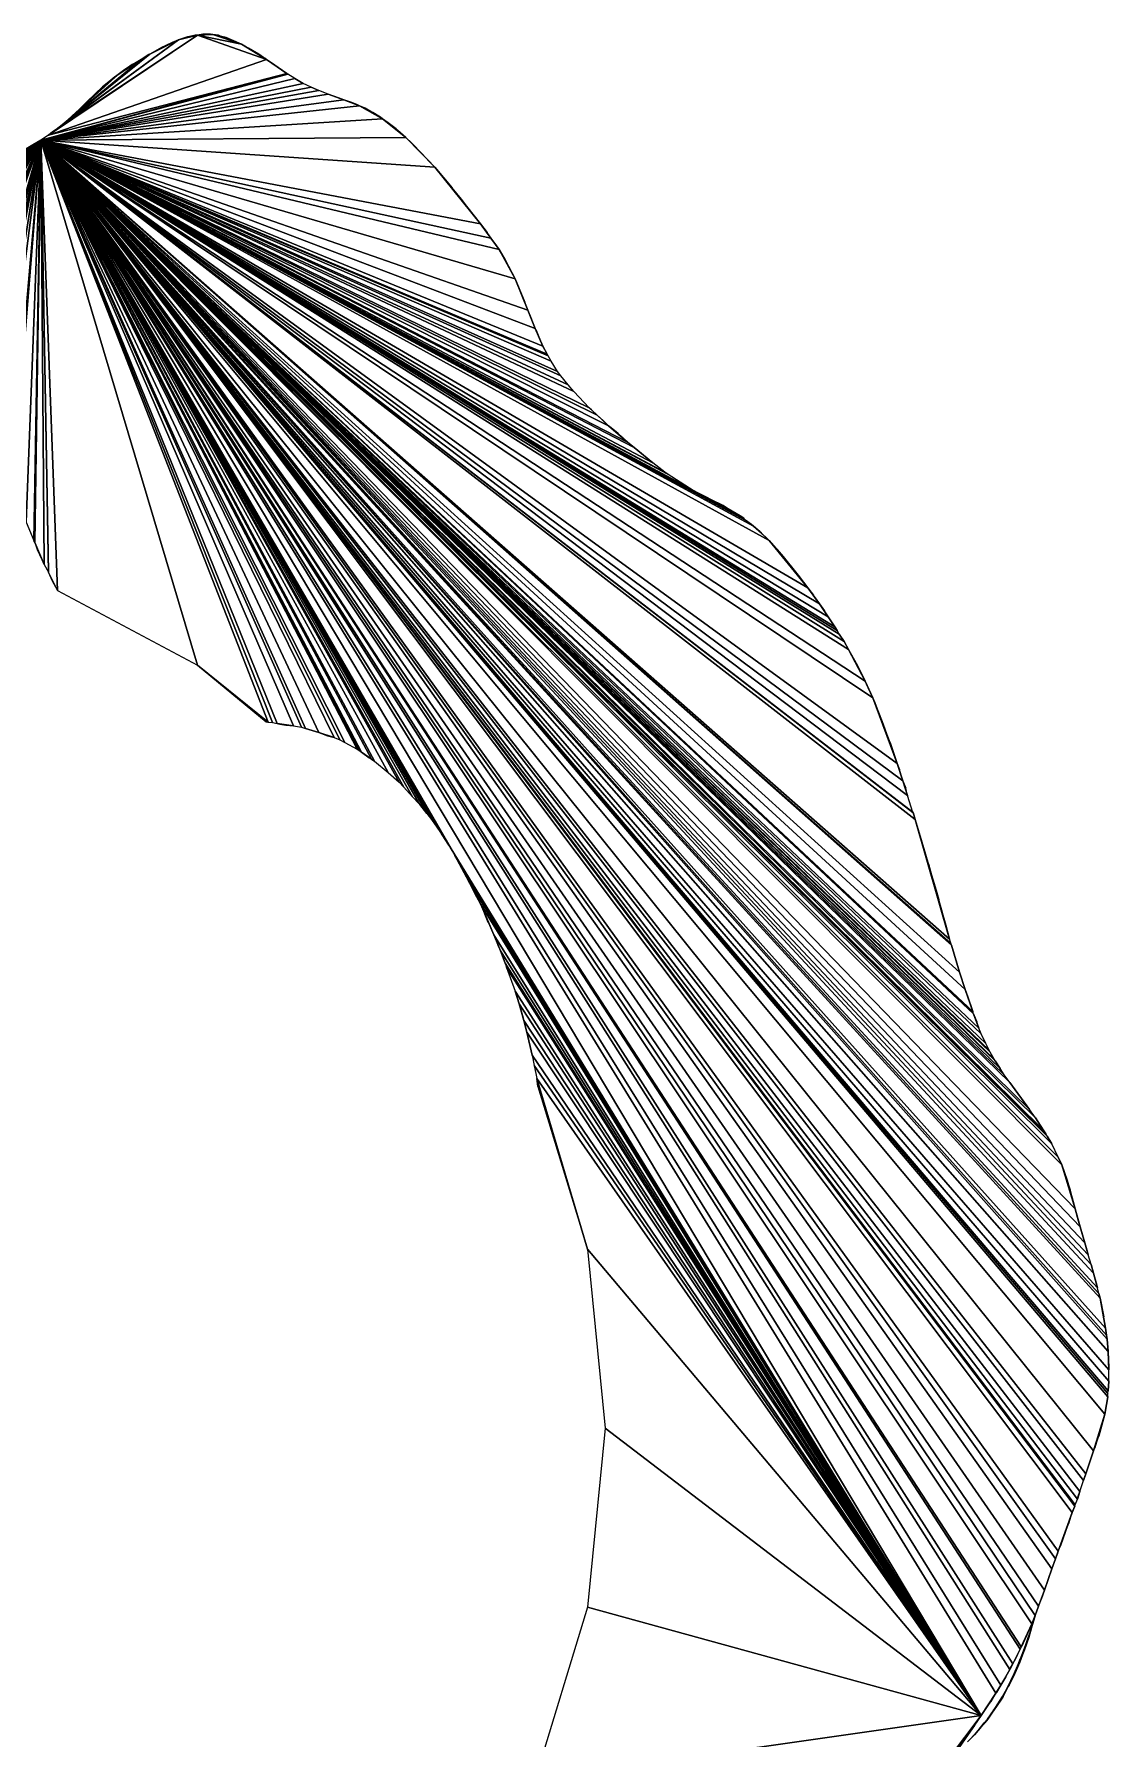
# Model space of a CAD drawing. Extents: x -95 to 96, y -89 to 94.
# Drawn here: x 23.4 to 96.1, y -21 to 94.2 of the extents above; entities that cross this region are included whole.
import ezdxf

# ---------------------------------------------------------------- set-up
doc = ezdxf.new("R2010")
doc.units = 0

msp = doc.modelspace()

# ---------------------------------------------------------------- linework, layer by layer
for points in [[(34.45, 94.13, 106), (24.9, 87.76, 106), (24.39, 87.38, 106)], [(39.13, 92.48, 106), (34.45, 94.13, 106), (24.39, 87.38, 106)], [(34.45, 94.13, 106), (33.18, 93.81, 106), (24.9, 87.76, 106)], [(33.18, 93.81, 106), (25.31, 88.08, 106), (24.9, 87.76, 106)], [(33.18, 93.81, 106), (31.23, 92.85, 106), (25.31, 88.08, 106)], [(33.18, 93.81, 106), (32.36, 93.45, 106), (31.23, 92.85, 106)], [(32.36, 93.45, 106), (32.22, 93.39, 106), (31.23, 92.85, 106)], [(32.22, 93.39, 106), (32.07, 93.32, 106), (31.23, 92.85, 106)], [(33.18, 93.81, 106), (32.74, 93.63, 106), (32.36, 93.45, 106)], [(34.45, 94.13, 106), (33.92, 94.03, 106), (33.18, 93.81, 106)], [(33.92, 94.03, 106), (33.79, 94.01, 106), (33.18, 93.81, 106)], [(33.79, 94.01, 106), (33.65, 93.98, 106), (33.18, 93.81, 106)], [(34.45, 94.13, 106), (34.31, 94.12, 106), (33.92, 94.03, 106)], [(34.97, 94.19, 106), (34.83, 94.2, 106), (34.45, 94.13, 106)], [(35.49, 94.17, 106), (34.97, 94.19, 106), (34.45, 94.13, 106)], [(37.44, 93.51, 106), (35.49, 94.17, 106), (34.45, 94.13, 106)], [(39.13, 92.48, 106), (37.44, 93.51, 106), (34.45, 94.13, 106)], [(35.49, 94.17, 106), (35.35, 94.2, 106), (34.97, 94.19, 106)], [(36.01, 94.07, 106), (35.87, 94.12, 106), (35.49, 94.17, 106)], [(37.44, 93.51, 106), (36.01, 94.07, 106), (35.49, 94.17, 106)], [(37.44, 93.51, 106), (36.39, 93.97, 106), (36.01, 94.07, 106)], [(38.6, 92.84, 106), (37.91, 93.25, 106), (37.44, 93.51, 106)], [(38.91, 92.63, 106), (38.6, 92.84, 106), (37.44, 93.51, 106)], [(39.13, 92.48, 106), (38.91, 92.63, 106), (37.44, 93.51, 106)], [(40.49, 91.54, 106), (39.13, 92.48, 106), (24.39, 87.38, 106)], [(31.23, 92.85, 106), (25.44, 88.19, 106), (25.31, 88.08, 106)], [(31.23, 92.85, 106), (30.66, 92.48, 106), (25.44, 88.19, 106)], [(30.66, 92.48, 106), (29.09, 91.46, 106), (25.44, 88.19, 106)], [(30.66, 92.48, 106), (30.43, 92.34, 106), (29.09, 91.46, 106)], [(30.43, 92.34, 106), (29.67, 91.88, 106), (29.09, 91.46, 106)], [(30.43, 92.34, 106), (30.05, 92.14, 106), (29.67, 91.88, 106)], [(31.23, 92.85, 106), (31.18, 92.82, 106), (30.66, 92.48, 106)], [(31.18, 92.82, 106), (31.13, 92.79, 106), (30.66, 92.48, 106)], [(39.13, 92.48, 106), (39, 92.57, 106), (38.91, 92.63, 106)], [(40.2, 91.75, 106), (39.69, 92.11, 106), (39.13, 92.48, 106)], [(40.49, 91.54, 106), (40.2, 91.75, 106), (39.13, 92.48, 106)], [(40.49, 91.54, 106), (24.39, 87.38, 106), (23.88, 87.04, 106)], [(40.57, 91.49, 106), (40.49, 91.54, 106), (23.88, 87.04, 106)], [(41.04, 91.2, 106), (40.57, 91.49, 106), (23.88, 87.04, 106)], [(41.61, 90.86, 106), (41.04, 91.2, 106), (23.88, 87.04, 106)], [(29.09, 91.46, 106), (26.49, 89.13, 106), (25.44, 88.19, 106)], [(29.09, 91.46, 106), (28.04, 90.63, 106), (26.49, 89.13, 106)], [(29.09, 91.46, 106), (28.57, 91.07, 106), (28.04, 90.63, 106)], [(28.57, 91.07, 106), (28.13, 90.71, 106), (28.04, 90.63, 106)], [(29.09, 91.46, 106), (28.76, 91.23, 106), (28.57, 91.07, 106)], [(29.67, 91.88, 106), (29.61, 91.85, 106), (29.09, 91.46, 106)], [(29.61, 91.85, 106), (29.47, 91.75, 106), (29.09, 91.46, 106)], [(41.61, 90.86, 106), (41.18, 91.12, 106), (41.04, 91.2, 106)], [(42.14, 90.61, 106), (41.61, 90.86, 106), (23.88, 87.04, 106)], [(42.66, 90.38, 106), (42.14, 90.61, 106), (23.88, 87.04, 106)], [(43.28, 90.14, 106), (42.66, 90.38, 106), (23.88, 87.04, 106)], [(44.36, 89.75, 106), (43.28, 90.14, 106), (23.88, 87.04, 106)], [(28.04, 90.63, 106), (27.49, 90.12, 106), (26.49, 89.13, 106)], [(27.49, 90.12, 106), (27, 89.65, 106), (26.49, 89.13, 106)], [(28.04, 90.63, 106), (27.56, 90.18, 106), (27.49, 90.12, 106)], [(42.66, 90.38, 106), (42.27, 90.55, 106), (42.14, 90.61, 106)], [(44.36, 89.75, 106), (43.98, 89.9, 106), (43.28, 90.14, 106)], [(45.4, 89.35, 106), (44.36, 89.75, 106), (23.88, 87.04, 106)], [(46.97, 88.48, 106), (45.4, 89.35, 106), (23.88, 87.04, 106)], [(45.27, 89.42, 106), (44.88, 89.58, 106), (44.36, 89.75, 106)], [(45.4, 89.35, 106), (45.27, 89.42, 106), (44.36, 89.75, 106)], [(46.17, 88.98, 106), (45.79, 89.19, 106), (45.4, 89.35, 106)], [(46.31, 88.91, 106), (46.17, 88.98, 106), (45.4, 89.35, 106)], [(46.97, 88.48, 106), (46.31, 88.91, 106), (45.4, 89.35, 106)], [(46.97, 88.48, 106), (46.83, 88.59, 106), (46.31, 88.91, 106)], [(48.54, 87.22, 106), (46.97, 88.48, 106), (23.88, 87.04, 106)], [(24.9, 87.76, 106), (24.66, 87.59, 106), (24.39, 87.38, 106)], [(47.88, 87.79, 106), (47.35, 88.21, 106), (46.97, 88.48, 106)], [(47.99, 87.69, 106), (47.88, 87.79, 106), (46.97, 88.48, 106)], [(48.54, 87.22, 106), (47.99, 87.69, 106), (46.97, 88.48, 106)], [(48.54, 87.22, 106), (48.37, 87.37, 106), (47.99, 87.69, 106)], [(23.88, 87.04, 106), (-82.11, 22.97, 106), (-82.47, 22.34, 106)], [(23.88, 87.04, 106), (-82.47, 22.34, 106), (-34.45, 51.55, 106)], [(23.88, 87.04, 106), (-82.06, 23.06, 106), (-82.11, 22.97, 106)], [(23.88, 87.04, 106), (23.87, 87.03, 106), (-82.06, 23.06, 106)], [(23.87, 87.03, 106), (-81.8, 23.67, 106), (-82.06, 23.06, 106)], [(23.87, 87.03, 106), (23.34, 86.72, 106), (-81.8, 23.67, 106)], [(23.88, 87.04, 106), (-34.45, 51.55, 106), (-23.73, 57.28, 106)], [(23.88, 87.04, 106), (-23.73, 57.28, 106), (-12.1, 60.81, 106)], [(23.88, 87.04, 106), (-12.1, 60.81, 106), (2.09, 69.31, 106)], [(23.88, 87.04, 106), (2.09, 69.31, 106), (2.3, 69.48, 106)], [(23.88, 87.04, 106), (2.3, 69.48, 106), (2.48, 69.62, 106)], [(23.88, 87.04, 106), (2.48, 69.62, 106), (2.99, 70.03, 106)], [(23.88, 87.04, 106), (2.99, 70.03, 106), (3.52, 70.41, 106)], [(23.88, 87.04, 106), (3.52, 70.41, 106), (3.63, 70.49, 106)], [(23.88, 87.04, 106), (3.63, 70.49, 106), (3.99, 70.71, 106)], [(23.88, 87.04, 106), (3.99, 70.71, 106), (4.56, 71.04, 106)], [(23.88, 87.04, 106), (4.56, 71.04, 106), (5, 71.26, 106)], [(23.88, 87.04, 106), (5, 71.26, 106), (5.15, 71.32, 106)], [(23.88, 87.04, 106), (5.15, 71.32, 106), (5.97, 71.64, 106)], [(23.88, 87.04, 106), (5.97, 71.64, 106), (6.65, 71.87, 106)], [(23.88, 87.04, 106), (6.65, 71.87, 106), (6.84, 71.92, 106)], [(23.88, 87.04, 106), (6.84, 71.92, 106), (7.48, 72.09, 106)], [(23.88, 87.04, 106), (7.48, 72.09, 106), (8, 72.22, 106)], [(23.88, 87.04, 106), (8, 72.22, 106), (8.73, 72.37, 106)], [(23.88, 87.04, 106), (8.73, 72.37, 106), (9.1, 72.43, 106)], [(23.88, 87.04, 106), (9.1, 72.43, 106), (10.16, 72.56, 106)], [(23.88, 87.04, 106), (10.16, 72.56, 106), (10.3, 72.57, 106)], [(23.88, 87.04, 106), (10.3, 72.57, 106), (11.52, 72.58, 106)], [(23.88, 87.04, 106), (11.52, 72.58, 106), (11.87, 72.55, 106)], [(23.88, 87.04, 106), (11.87, 72.55, 106), (12.22, 72.52, 106)], [(23.88, 87.04, 106), (12.22, 72.52, 106), (12.39, 72.5, 106)], [(23.88, 87.04, 106), (12.39, 72.5, 106), (12.91, 72.38, 106)], [(23.88, 87.04, 106), (12.91, 72.38, 106), (13.43, 72.23, 106)], [(23.88, 87.04, 106), (13.43, 72.23, 106), (14.36, 71.9, 106)], [(23.88, 87.04, 106), (14.36, 71.9, 106), (14.7, 71.76, 106)], [(23.88, 87.04, 106), (14.7, 71.76, 106), (15.23, 71.52, 106)], [(23.88, 87.04, 106), (15.23, 71.52, 106), (15.52, 71.38, 106)], [(23.88, 87.04, 106), (15.52, 71.38, 106), (16.5, 70.77, 106)], [(23.88, 87.04, 106), (16.5, 70.77, 106), (16.56, 70.73, 106)], [(23.88, 87.04, 106), (16.56, 70.73, 106), (17.02, 70.35, 106)], [(23.88, 87.04, 106), (17.02, 70.35, 106), (17.58, 69.86, 106)], [(23.88, 87.04, 106), (17.58, 69.86, 106), (17.61, 69.83, 106)], [(23.88, 87.04, 106), (17.61, 69.83, 106), (18.63, 68.76, 106)], [(23.88, 87.04, 106), (18.63, 68.76, 106), (19.03, 68.26, 106)], [(23.88, 87.04, 106), (19.03, 68.26, 106), (19.51, 67.66, 106)], [(23.88, 87.04, 106), (19.51, 67.66, 106), (19.77, 67.3, 106)], [(23.88, 87.04, 106), (19.77, 67.3, 106), (19.98, 66.98, 106)], [(23.88, 87.04, 106), (19.98, 66.98, 106), (20.56, 66.11, 106)], [(23.88, 87.04, 106), (20.56, 66.11, 106), (21.04, 65.22, 106)], [(23.88, 87.04, 106), (21.04, 65.22, 106), (21.85, 63.63, 106)], [(23.88, 87.04, 106), (21.85, 63.63, 106), (21.95, 63.4, 106)], [(23.88, 87.04, 106), (21.95, 63.4, 106), (22.88, 61.21, 106)], [(23.88, 87.04, 106), (22.88, 61.21, 106), (23.4, 59.99, 106)], [(23.88, 87.04, 106), (23.4, 59.99, 106), (23.43, 59.9, 106)], [(23.88, 87.04, 106), (23.43, 59.9, 106), (23.46, 59.85, 106)], [(23.88, 87.04, 106), (23.46, 59.85, 106), (24.09, 58.35, 106)], [(50.49, 85.2, 106), (48.54, 87.22, 106), (23.88, 87.04, 106)], [(53.58, 81.39, 106), (50.49, 85.2, 106), (23.88, 87.04, 106)], [(54.29, 80.41, 106), (53.58, 81.39, 106), (23.88, 87.04, 106)], [(54.84, 79.64, 106), (54.29, 80.41, 106), (23.88, 87.04, 106)], [(55.92, 77.66, 106), (54.84, 79.64, 106), (23.88, 87.04, 106)], [(56.78, 75.54, 106), (55.92, 77.66, 106), (23.88, 87.04, 106)], [(57.29, 74.31, 106), (56.78, 75.54, 106), (23.88, 87.04, 106)], [(57.8, 73.12, 106), (57.29, 74.31, 106), (23.88, 87.04, 106)], [(58.09, 72.58, 106), (57.8, 73.12, 106), (23.88, 87.04, 106)], [(58.16, 72.45, 106), (58.09, 72.58, 106), (23.88, 87.04, 106)], [(58.35, 72.11, 106), (58.16, 72.45, 106), (23.88, 87.04, 106)], [(58.79, 71.4, 106), (58.35, 72.11, 106), (23.88, 87.04, 106)], [(59.01, 71.11, 106), (58.79, 71.4, 106), (23.88, 87.04, 106)], [(59.5, 70.51, 106), (59.01, 71.11, 106), (23.88, 87.04, 106)], [(59.9, 70.04, 106), (59.5, 70.51, 106), (23.88, 87.04, 106)], [(60.93, 68.95, 106), (59.9, 70.04, 106), (23.88, 87.04, 106)], [(61.48, 68.44, 106), (60.93, 68.95, 106), (23.88, 87.04, 106)], [(62.23, 67.74, 106), (61.48, 68.44, 106), (23.88, 87.04, 106)], [(63.53, 66.62, 106), (62.23, 67.74, 106), (23.88, 87.04, 106)], [(63.96, 66.26, 106), (63.53, 66.62, 106), (23.88, 87.04, 106)], [(65.22, 65.24, 106), (63.96, 66.26, 106), (23.88, 87.04, 106)], [(66.04, 64.6, 106), (65.22, 65.24, 106), (23.88, 87.04, 106)], [(66.2, 64.48, 106), (66.04, 64.6, 106), (23.88, 87.04, 106)], [(67.71, 63.52, 106), (66.2, 64.48, 106), (23.88, 87.04, 106)], [(67.82, 63.45, 106), (67.71, 63.52, 106), (23.88, 87.04, 106)], [(68.23, 63.23, 106), (67.82, 63.45, 106), (23.88, 87.04, 106)], [(71.44, 61.4, 106), (68.23, 63.23, 106), (23.88, 87.04, 106)], [(71.5, 61.35, 106), (71.44, 61.4, 106), (23.88, 87.04, 106)], [(72.04, 60.94, 106), (71.5, 61.35, 106), (23.88, 87.04, 106)], [(73.09, 59.97, 106), (72.04, 60.94, 106), (23.88, 87.04, 106)], [(75.7, 56.78, 106), (73.09, 59.97, 106), (23.88, 87.04, 106)], [(76.49, 55.71, 106), (75.7, 56.78, 106), (23.88, 87.04, 106)], [(77.09, 54.83, 106), (76.49, 55.71, 106), (23.88, 87.04, 106)], [(77.53, 54.15, 106), (77.09, 54.83, 106), (23.88, 87.04, 106)], [(77.68, 53.91, 106), (77.53, 54.15, 106), (23.88, 87.04, 106)], [(77.83, 53.65, 106), (77.68, 53.91, 106), (23.88, 87.04, 106)], [(78.16, 53.15, 106), (77.83, 53.65, 106), (23.88, 87.04, 106)], [(78.46, 52.61, 106), (78.16, 53.15, 106), (23.88, 87.04, 106)], [(79.58, 50.48, 106), (78.46, 52.61, 106), (23.88, 87.04, 106)], [(80.09, 49.34, 106), (79.58, 50.48, 106), (23.88, 87.04, 106)], [(81.75, 44.92, 106), (80.09, 49.34, 106), (23.88, 87.04, 106)], [(82.13, 43.74, 106), (81.75, 44.92, 106), (23.88, 87.04, 106)], [(82.44, 42.76, 106), (82.13, 43.74, 106), (23.88, 87.04, 106)], [(82.81, 41.61, 106), (82.44, 42.76, 106), (23.88, 87.04, 106)], [(82.82, 41.6, 106), (82.81, 41.61, 106), (23.88, 87.04, 106)], [(82.95, 41.13, 106), (82.82, 41.6, 106), (23.88, 87.04, 106)], [(85.29, 33.05, 106), (82.95, 41.13, 106), (23.88, 87.04, 106)], [(85.36, 32.78, 106), (85.29, 33.05, 106), (23.88, 87.04, 106)], [(85.41, 32.64, 106), (85.36, 32.78, 106), (23.88, 87.04, 106)], [(85.95, 30.81, 106), (85.41, 32.64, 106), (23.88, 87.04, 106)], [(86.34, 29.64, 106), (85.95, 30.81, 106), (23.88, 87.04, 106)], [(86.85, 28.15, 106), (86.34, 29.64, 106), (23.88, 87.04, 106)], [(86.87, 28.09, 106), (86.85, 28.15, 106), (23.88, 87.04, 106)], [(86.91, 27.99, 106), (86.87, 28.09, 106), (23.88, 87.04, 106)], [(87.27, 27.03, 106), (86.91, 27.99, 106), (23.88, 87.04, 106)], [(87.43, 26.65, 106), (87.27, 27.03, 106), (23.88, 87.04, 106)], [(87.73, 25.99, 106), (87.43, 26.65, 106), (23.88, 87.04, 106)], [(87.96, 25.54, 106), (87.73, 25.99, 106), (23.88, 87.04, 106)], [(88.03, 25.41, 106), (87.96, 25.54, 106), (23.88, 87.04, 106)], [(88.29, 24.94, 106), (88.03, 25.41, 106), (23.88, 87.04, 106)], [(88.36, 24.83, 106), (88.29, 24.94, 106), (23.88, 87.04, 106)], [(88.7, 24.29, 106), (88.36, 24.83, 106), (23.88, 87.04, 106)], [(88.97, 23.88, 106), (88.7, 24.29, 106), (23.88, 87.04, 106)], [(89.35, 23.36, 106), (88.97, 23.88, 106), (23.88, 87.04, 106)], [(90.68, 21.54, 106), (89.35, 23.36, 106), (23.88, 87.04, 106)], [(91.09, 20.96, 106), (90.68, 21.54, 106), (23.88, 87.04, 106)], [(91.61, 20.15, 106), (91.09, 20.96, 106), (23.88, 87.04, 106)], [(91.78, 19.88, 106), (91.61, 20.15, 106), (23.88, 87.04, 106)], [(91.87, 19.73, 106), (91.78, 19.88, 106), (23.88, 87.04, 106)], [(92.19, 19.21, 106), (91.87, 19.73, 106), (23.88, 87.04, 106)], [(92.62, 18.31, 106), (92.19, 19.21, 106), (23.88, 87.04, 106)], [(92.86, 17.79, 106), (92.62, 18.31, 106), (23.88, 87.04, 106)], [(93.77, 14.81, 106), (92.86, 17.79, 106), (23.88, 87.04, 106)], [(94.1, 13.6, 106), (93.77, 14.81, 106), (23.88, 87.04, 106)], [(94.43, 12.51, 106), (94.1, 13.6, 106), (23.88, 87.04, 106)], [(94.66, 11.71, 106), (94.43, 12.51, 106), (23.88, 87.04, 106)], [(94.85, 11.05, 106), (94.66, 11.71, 106), (23.88, 87.04, 106)], [(95.01, 10.47, 106), (94.85, 11.05, 106), (23.88, 87.04, 106)], [(95.28, 9.48, 106), (95.01, 10.47, 106), (23.88, 87.04, 106)], [(95.38, 9.1, 106), (95.28, 9.48, 106), (23.88, 87.04, 106)], [(95.46, 8.77, 106), (95.38, 9.1, 106), (23.88, 87.04, 106)], [(95.83, 6.76, 106), (95.46, 8.77, 106), (23.88, 87.04, 106)], [(95.89, 6.28, 106), (95.83, 6.76, 106), (23.88, 87.04, 106)], [(95.93, 6.02, 106), (95.89, 6.28, 106), (23.88, 87.04, 106)], [(96, 5.18, 106), (95.93, 6.02, 106), (23.88, 87.04, 106)], [(96.05, 3.93, 106), (96, 5.18, 106), (23.88, 87.04, 106)], [(96.04, 3.17, 106), (96.05, 3.93, 106), (23.88, 87.04, 106)], [(96.01, 2.51, 106), (96.04, 3.17, 106), (23.88, 87.04, 106)], [(95.99, 2.35, 106), (96.01, 2.51, 106), (23.88, 87.04, 106)], [(95.97, 2.12, 106), (95.99, 2.35, 106), (23.88, 87.04, 106)], [(95.78, 0.94, 106), (95.97, 2.12, 106), (23.88, 87.04, 106)], [(95.02, -1.53, 106), (95.78, 0.94, 106), (23.88, 87.04, 106)], [(94.49, -3.1, 106), (95.02, -1.53, 106), (23.88, 87.04, 106)], [(94.34, -3.53, 106), (94.49, -3.1, 106), (23.88, 87.04, 106)], [(94.08, -4.28, 106), (94.34, -3.53, 106), (23.88, 87.04, 106)], [(93.92, -4.8, 106), (94.08, -4.28, 106), (23.88, 87.04, 106)], [(93.77, -5.18, 106), (93.92, -4.8, 106), (23.88, 87.04, 106)], [(93.74, -5.27, 106), (93.77, -5.18, 106), (23.88, 87.04, 106)], [(93.58, -5.71, 106), (93.74, -5.27, 106), (23.88, 87.04, 106)], [(92.63, -8.32, 106), (93.58, -5.71, 106), (23.88, 87.04, 106)], [(92.45, -8.84, 106), (92.63, -8.32, 106), (23.88, 87.04, 106)], [(92.19, -9.5, 106), (92.45, -8.84, 106), (23.88, 87.04, 106)], [(91.71, -10.94, 106), (92.19, -9.5, 106), (23.88, 87.04, 106)], [(91.3, -12.03, 106), (91.71, -10.94, 106), (23.88, 87.04, 106)], [(91.06, -12.66, 106), (91.3, -12.03, 106), (23.88, 87.04, 106)], [(90.85, -13.22, 106), (91.06, -12.66, 106), (23.88, 87.04, 106)], [(90.13, -14.79, 106), (90.85, -13.22, 106), (23.88, 87.04, 106)], [(90.06, -14.93, 106), (90.13, -14.79, 106), (23.88, 87.04, 106)], [(89.56, -15.94, 106), (90.06, -14.93, 106), (23.88, 87.04, 106)], [(89.35, -16.31, 106), (89.56, -15.94, 106), (23.88, 87.04, 106)], [(88.75, -17.37, 106), (89.35, -16.31, 106), (23.88, 87.04, 106)], [(88.42, -17.92, 106), (88.75, -17.37, 106), (23.88, 87.04, 106)], [(87.42, -19.41, 106), (88.42, -17.92, 106), (23.88, 87.04, 106)], [(23.88, 87.04, 106), (24.09, 58.35, 106), (24.38, 57.84, 106)], [(23.88, 87.04, 106), (24.38, 57.84, 106), (24.39, 57.83, 106)], [(23.88, 87.04, 106), (24.39, 57.83, 106), (24.39, 57.82, 106)], [(23.88, 87.04, 106), (24.39, 57.82, 106), (25, 56.6, 106)], [(23.88, 87.04, 106), (25, 56.6, 106), (34.45, 51.55, 106)], [(23.88, 87.04, 106), (34.45, 51.55, 106), (39.24, 47.71, 106)], [(23.88, 87.04, 106), (39.24, 47.71, 106), (39.53, 47.68, 106)], [(23.88, 87.04, 106), (39.53, 47.68, 106), (39.84, 47.61, 106)], [(23.88, 87.04, 106), (39.84, 47.61, 106), (40.94, 47.46, 106)], [(23.88, 87.04, 106), (40.94, 47.46, 106), (41.48, 47.36, 106)], [(23.88, 87.04, 106), (41.48, 47.36, 106), (41.75, 47.28, 106)], [(23.88, 87.04, 106), (41.75, 47.28, 106), (42.66, 47, 106)], [(23.88, 87.04, 106), (42.66, 47, 106), (43.7, 46.66, 106)], [(23.88, 87.04, 106), (43.7, 46.66, 106), (44.09, 46.5, 106)], [(23.88, 87.04, 106), (44.09, 46.5, 106), (44.42, 46.33, 106)], [(23.88, 87.04, 106), (44.42, 46.33, 106), (45.26, 45.88, 106)], [(23.88, 87.04, 106), (45.26, 45.88, 106), (45.37, 45.81, 106)], [(23.88, 87.04, 106), (45.37, 45.81, 106), (45.54, 45.68, 106)], [(23.88, 87.04, 106), (45.54, 45.68, 106), (46.22, 45.21, 106)], [(23.88, 87.04, 106), (46.22, 45.21, 106), (46.43, 45.06, 106)], [(23.88, 87.04, 106), (46.43, 45.06, 106), (47.35, 44.31, 106)], [(23.88, 87.04, 106), (47.35, 44.31, 106), (48.08, 43.64, 106)], [(23.88, 87.04, 106), (48.08, 43.64, 106), (48.4, 43.32, 106)], [(23.88, 87.04, 106), (48.4, 43.32, 106), (49, 42.67, 106)], [(23.88, 87.04, 106), (49, 42.67, 106), (49.44, 42.18, 106)], [(23.88, 87.04, 106), (49.44, 42.18, 106), (49.48, 42.13, 106)], [(23.88, 87.04, 106), (49.48, 42.13, 106), (49.96, 41.53, 106)], [(23.88, 87.04, 106), (49.96, 41.53, 106), (50.27, 41.13, 106)], [(23.88, 87.04, 106), (50.27, 41.13, 106), (51, 40.09, 106)], [(23.88, 87.04, 106), (51, 40.09, 106), (51.44, 39.39, 106)], [(23.88, 87.04, 106), (51.44, 39.39, 106), (51.6, 39.15, 106)], [(87.42, -19.41, 106), (23.88, 87.04, 106), (51.6, 39.15, 106)], [(49.04, 86.73, 106), (48.92, 86.86, 106), (48.54, 87.22, 106)], [(50.49, 85.2, 106), (49.04, 86.73, 106), (48.54, 87.22, 106)], [(50.49, 85.2, 106), (49.94, 85.8, 106), (49.04, 86.73, 106)], [(51.66, 83.82, 106), (50.72, 84.93, 106), (50.49, 85.2, 106)], [(52.27, 83.05, 106), (51.66, 83.82, 106), (50.49, 85.2, 106)], [(52.64, 82.58, 106), (52.27, 83.05, 106), (50.49, 85.2, 106)], [(53.58, 81.39, 106), (52.64, 82.58, 106), (50.49, 85.2, 106)], [(52.64, 82.58, 106), (52.42, 82.87, 106), (52.27, 83.05, 106)], [(53.58, 81.39, 106), (53.24, 81.84, 106), (52.64, 82.58, 106)], [(54.03, 80.79, 106), (53.65, 81.3, 106), (53.58, 81.39, 106)], [(54.29, 80.41, 106), (54.03, 80.79, 106), (53.58, 81.39, 106)], [(54.67, 79.9, 106), (54.42, 80.25, 106), (54.29, 80.41, 106)], [(54.84, 79.64, 106), (54.67, 79.9, 106), (54.29, 80.41, 106)], [(55.25, 78.95, 106), (55.1, 79.22, 106), (54.84, 79.64, 106)], [(55.92, 77.66, 106), (55.25, 78.95, 106), (54.84, 79.64, 106)], [(55.92, 77.66, 106), (55.85, 77.8, 106), (55.25, 78.95, 106)], [(56.58, 76.09, 106), (56.14, 77.16, 106), (55.92, 77.66, 106)], [(56.78, 75.54, 106), (56.58, 76.09, 106), (55.92, 77.66, 106)], [(57.04, 74.94, 106), (56.94, 75.19, 106), (56.78, 75.54, 106)], [(57.29, 74.31, 106), (57.04, 74.94, 106), (56.78, 75.54, 106)], [(57.8, 73.12, 106), (57.36, 74.17, 106), (57.29, 74.31, 106)], [(58.09, 72.58, 106), (57.89, 72.97, 106), (57.8, 73.12, 106)], [(61.48, 68.44, 106), (61.09, 68.81, 106), (60.93, 68.95, 106)], [(61.88, 68.1, 106), (61.67, 68.28, 106), (61.48, 68.44, 106)], [(62.23, 67.74, 106), (61.88, 68.1, 106), (61.48, 68.44, 106)], [(62.89, 67.2, 106), (62.41, 67.6, 106), (62.23, 67.74, 106)], [(63.23, 66.89, 106), (62.89, 67.2, 106), (62.23, 67.74, 106)], [(63.53, 66.62, 106), (63.23, 66.89, 106), (62.23, 67.74, 106)], [(63.53, 66.62, 106), (63.45, 66.7, 106), (63.23, 66.89, 106)], [(64.21, 66.07, 106), (64.07, 66.18, 106), (63.96, 66.26, 106)], [(65.22, 65.24, 106), (64.21, 66.07, 106), (63.96, 66.26, 106)], [(69.14, 62.75, 106), (68.9, 62.89, 106), (68.23, 63.23, 106)], [(71.31, 61.53, 106), (69.14, 62.75, 106), (68.23, 63.23, 106)], [(71.44, 61.4, 106), (71.31, 61.53, 106), (68.23, 63.23, 106)], [(70.32, 62.12, 106), (69.98, 62.34, 106), (69.14, 62.75, 106)], [(71.31, 61.53, 106), (70.32, 62.12, 106), (69.14, 62.75, 106)], [(71.31, 61.53, 106), (71.14, 61.64, 106), (70.32, 62.12, 106)], [(71.38, 61.48, 106), (71.36, 61.49, 106), (71.31, 61.53, 106)], [(71.44, 61.4, 106), (71.38, 61.48, 106), (71.31, 61.53, 106)], [(72.04, 60.94, 106), (71.9, 61.06, 106), (71.5, 61.35, 106)], [(72.58, 60.47, 106), (72.46, 60.59, 106), (72.04, 60.94, 106)], [(73.09, 59.97, 106), (72.58, 60.47, 106), (72.04, 60.94, 106)], [(73.09, 59.97, 106), (72.97, 60.1, 106), (72.58, 60.47, 106)], [(73.64, 59.37, 106), (73.46, 59.59, 106), (73.09, 59.97, 106)], [(74.04, 58.9, 106), (73.64, 59.37, 106), (73.09, 59.97, 106)], [(75.05, 57.63, 106), (74.04, 58.9, 106), (73.09, 59.97, 106)], [(75.7, 56.78, 106), (75.05, 57.63, 106), (73.09, 59.97, 106)], [(23.46, 59.85, 106), (23.63, 59.38, 106), (24.09, 58.35, 106)], [(74.04, 58.9, 106), (74, 58.97, 106), (73.64, 59.37, 106)], [(74.96, 57.76, 106), (74.4, 58.48, 106), (74.04, 58.9, 106)], [(75.05, 57.63, 106), (74.96, 57.76, 106), (74.04, 58.9, 106)], [(24.39, 57.82, 106), (24.61, 57.29, 106), (25, 56.6, 106)], [(75.7, 56.78, 106), (75.54, 57.01, 106), (75.05, 57.63, 106)], [(76.08, 56.29, 106), (75.99, 56.42, 106), (75.7, 56.78, 106)], [(76.35, 55.89, 106), (76.08, 56.29, 106), (75.7, 56.78, 106)], [(76.49, 55.71, 106), (76.35, 55.89, 106), (75.7, 56.78, 106)], [(76.65, 55.48, 106), (76.58, 55.59, 106), (76.49, 55.71, 106)], [(76.84, 55.22, 106), (76.65, 55.48, 106), (76.49, 55.71, 106)], [(77.09, 54.83, 106), (76.84, 55.22, 106), (76.49, 55.71, 106)], [(77.53, 54.15, 106), (77.17, 54.71, 106), (77.09, 54.83, 106)], [(77.68, 53.91, 106), (77.61, 54.03, 106), (77.53, 54.15, 106)], [(78.16, 53.15, 106), (78.08, 53.28, 106), (77.83, 53.65, 106)], [(78.46, 52.61, 106), (78.39, 52.75, 106), (78.16, 53.15, 106)], [(79.06, 51.54, 106), (78.53, 52.49, 106), (78.46, 52.61, 106)], [(79.58, 50.48, 106), (79.06, 51.54, 106), (78.46, 52.61, 106)], [(34.45, 51.55, 106), (39.1, 47.73, 106), (39.24, 47.71, 106)], [(79.58, 50.48, 106), (79.16, 51.36, 106), (79.06, 51.54, 106)], [(79.72, 50.2, 106), (79.68, 50.28, 106), (79.58, 50.48, 106)], [(79.79, 50.02, 106), (79.72, 50.2, 106), (79.58, 50.48, 106)], [(80.09, 49.34, 106), (79.79, 50.02, 106), (79.58, 50.48, 106)], [(80.74, 47.74, 106), (80.25, 49, 106), (80.09, 49.34, 106)], [(80.91, 47.25, 106), (80.74, 47.74, 106), (80.09, 49.34, 106)], [(81.75, 44.92, 106), (80.91, 47.25, 106), (80.09, 49.34, 106)], [(39.84, 47.61, 106), (40.03, 47.56, 106), (40.42, 47.51, 106)], [(39.84, 47.61, 106), (40.42, 47.51, 106), (40.94, 47.46, 106)], [(41.75, 47.28, 106), (42.52, 47.04, 106), (42.66, 47, 106)], [(80.91, 47.25, 106), (80.83, 47.49, 106), (80.74, 47.74, 106)], [(81.75, 44.92, 106), (81.27, 46.34, 106), (80.91, 47.25, 106)], [(42.66, 47, 106), (42.85, 46.94, 106), (43.7, 46.66, 106)], [(42.85, 46.94, 106), (43.24, 46.79, 106), (43.7, 46.66, 106)], [(81.75, 44.92, 106), (81.27, 46.32, 106), (81.27, 46.34, 106)], [(45.54, 45.68, 106), (46.06, 45.3, 106), (46.22, 45.21, 106)], [(46.22, 45.21, 106), (46.38, 45.1, 106), (46.43, 45.06, 106)], [(81.89, 44.51, 106), (81.8, 44.78, 106), (81.75, 44.92, 106)], [(82.13, 43.74, 106), (81.89, 44.51, 106), (81.75, 44.92, 106)], [(82.33, 43.24, 106), (82.28, 43.37, 106), (82.13, 43.74, 106)], [(82.44, 42.76, 106), (82.33, 43.24, 106), (82.13, 43.74, 106)], [(49.44, 42.18, 106), (49.44, 42.18, 106), (49.48, 42.13, 106)], [(49.48, 42.13, 106), (49.82, 41.7, 106), (49.96, 41.53, 106)], [(82.95, 41.13, 106), (82.82, 41.6, 106), (82.82, 41.6, 106)], [(83.22, 40.22, 106), (83.11, 40.6, 106), (82.95, 41.13, 106)], [(85.03, 33.99, 106), (83.22, 40.22, 106), (82.95, 41.13, 106)], [(85.29, 33.05, 106), (85.03, 33.99, 106), (82.95, 41.13, 106)], [(51, 40.09, 106), (51.29, 39.63, 106), (51.44, 39.39, 106)], [(83.66, 38.78, 106), (83.38, 39.75, 106), (83.22, 40.22, 106)], [(84.06, 37.39, 106), (83.66, 38.78, 106), (83.22, 40.22, 106)], [(84.78, 34.86, 106), (84.06, 37.39, 106), (83.22, 40.22, 106)], [(85.03, 33.99, 106), (84.78, 34.86, 106), (83.22, 40.22, 106)], [(87.42, -19.41, 106), (51.6, 39.15, 106), (51.86, 38.69, 106)], [(51.86, 38.69, 106), (51.9, 38.61, 106), (52.8, 36.93, 106)], [(87.42, -19.41, 106), (51.86, 38.69, 106), (52.8, 36.93, 106)], [(84.06, 37.39, 106), (83.86, 38.14, 106), (83.66, 38.78, 106)], [(83.91, 38, 106), (83.89, 38.07, 106), (83.86, 38.14, 106)], [(84.06, 37.39, 106), (83.91, 38, 106), (83.86, 38.14, 106)], [(52.8, 36.93, 106), (53.04, 36.43, 106), (53.15, 36.22, 106)], [(52.8, 36.93, 106), (53.15, 36.22, 106), (53.61, 35.39, 106)], [(87.42, -19.41, 106), (52.8, 36.93, 106), (53.61, 35.39, 106)], [(84.29, 36.64, 106), (84.21, 36.94, 106), (84.06, 37.39, 106)], [(84.37, 36.35, 106), (84.29, 36.64, 106), (84.06, 37.39, 106)], [(84.55, 35.71, 106), (84.37, 36.35, 106), (84.06, 37.39, 106)], [(84.78, 34.86, 106), (84.55, 35.71, 106), (84.06, 37.39, 106)], [(53.15, 36.22, 106), (53.23, 36.06, 106), (53.61, 35.39, 106)], [(84.55, 35.71, 106), (84.5, 35.9, 106), (84.37, 36.35, 106)], [(53.61, 35.39, 106), (53.62, 35.36, 106), (54.23, 33.93, 106)], [(53.61, 35.39, 106), (54.23, 33.93, 106), (54.49, 33.34, 106)], [(87.42, -19.41, 106), (53.61, 35.39, 106), (54.49, 33.34, 106)], [(53.62, 35.36, 106), (53.9, 34.64, 106), (54.11, 34.17, 106)], [(53.62, 35.36, 106), (54.11, 34.17, 106), (54.23, 33.93, 106)], [(54.23, 33.93, 106), (54.24, 33.91, 106), (54.49, 33.34, 106)], [(85.29, 33.05, 106), (85.19, 33.44, 106), (85.03, 33.99, 106)], [(54.49, 33.34, 106), (54.81, 32.53, 106), (54.94, 32.25, 106)], [(87.42, -19.41, 106), (54.49, 33.34, 106), (54.94, 32.25, 106)], [(85.95, 30.81, 106), (85.55, 32.24, 106), (85.41, 32.64, 106)], [(54.94, 32.25, 106), (55.03, 31.98, 106), (55.25, 31.41, 106)], [(87.42, -19.41, 106), (54.94, 32.25, 106), (55.25, 31.41, 106)], [(87.42, -19.41, 106), (55.25, 31.41, 106), (55.35, 31.13, 106)], [(87.42, -19.41, 106), (55.35, 31.13, 106), (55.93, 29.53, 106)], [(86.34, 29.64, 106), (86.09, 30.44, 106), (85.95, 30.81, 106)], [(55.93, 29.53, 106), (56.03, 29.17, 106), (56.2, 28.67, 106)], [(87.42, -19.41, 106), (55.93, 29.53, 106), (56.2, 28.67, 106)], [(86.51, 29.15, 106), (86.43, 29.39, 106), (86.34, 29.64, 106)], [(86.56, 29, 106), (86.51, 29.15, 106), (86.34, 29.64, 106)], [(86.85, 28.15, 106), (86.56, 29, 106), (86.34, 29.64, 106)], [(86.85, 28.15, 106), (86.71, 28.6, 106), (86.56, 29, 106)], [(56.2, 28.67, 106), (56.3, 28.27, 106), (56.42, 27.88, 106)], [(56.2, 28.67, 106), (56.42, 27.88, 106), (56.52, 27.55, 106)], [(87.42, -19.41, 106), (56.2, 28.67, 106), (56.52, 27.55, 106)], [(56.3, 28.27, 106), (56.35, 28.08, 106), (56.42, 27.88, 106)], [(87.12, 27.46, 106), (87.05, 27.64, 106), (86.91, 27.99, 106)], [(87.27, 27.03, 106), (87.12, 27.46, 106), (86.91, 27.99, 106)], [(56.52, 27.55, 106), (56.58, 27.26, 106), (56.64, 27.03, 106)], [(56.52, 27.55, 106), (56.64, 27.03, 106), (56.71, 26.76, 106)], [(87.42, -19.41, 106), (56.52, 27.55, 106), (56.71, 26.76, 106)], [(56.71, 26.76, 106), (56.97, 25.63, 106), (57.07, 25.21, 106)], [(87.42, -19.41, 106), (56.71, 26.76, 106), (57.07, 25.21, 106)], [(87.42, -19.41, 106), (57.07, 25.21, 106), (57.22, 24.5, 106)], [(87.42, -19.41, 106), (57.22, 24.5, 106), (57.39, 23.62, 106)], [(88.7, 24.29, 106), (88.6, 24.45, 106), (88.36, 24.83, 106)], [(57.39, 23.62, 106), (57.47, 23.11, 106), (57.47, 23.09, 106)], [(57.39, 23.62, 106), (57.47, 23.09, 106), (60.81, 12.1, 106)], [(87.42, -19.41, 106), (57.39, 23.62, 106), (60.81, 12.1, 106)], [(90.68, 21.54, 106), (89.63, 22.99, 106), (89.35, 23.36, 106)], [(91.61, 20.15, 106), (91.23, 20.77, 106), (91.09, 20.96, 106)], [(91.73, 19.97, 106), (91.71, 20, 106), (91.61, 20.15, 106)], [(91.78, 19.88, 106), (91.73, 19.97, 106), (91.61, 20.15, 106)], [(92.19, 19.21, 106), (92.11, 19.34, 106), (91.87, 19.73, 106)], [(92.86, 17.79, 106), (92.77, 18, 106), (92.62, 18.31, 106)], [(93.23, 16.75, 106), (92.92, 17.64, 106), (92.86, 17.79, 106)], [(93.56, 15.55, 106), (93.23, 16.75, 106), (92.86, 17.79, 106)], [(93.77, 14.81, 106), (93.56, 15.55, 106), (92.86, 17.79, 106)], [(93.56, 15.55, 106), (93.45, 16.08, 106), (93.23, 16.75, 106)], [(93.77, 14.81, 106), (93.6, 15.42, 106), (93.56, 15.55, 106)], [(93.77, 14.81, 106), (93.72, 15.03, 106), (93.6, 15.42, 106)], [(94, 13.99, 106), (93.83, 14.64, 106), (93.77, 14.81, 106)], [(94.1, 13.6, 106), (94, 13.99, 106), (93.77, 14.81, 106)], [(94.43, 12.51, 106), (94.41, 12.58, 106), (94.1, 13.6, 106)], [(87.42, -19.41, 106), (60.81, 12.1, 106), (62, 0, 106)], [(94.61, 11.9, 106), (94.46, 12.43, 106), (94.43, 12.51, 106)], [(94.66, 11.71, 106), (94.61, 11.9, 106), (94.43, 12.51, 106)], [(95.01, 10.47, 106), (94.92, 10.86, 106), (94.85, 11.05, 106)], [(95.24, 9.67, 106), (95.17, 9.95, 106), (95.01, 10.47, 106)], [(95.28, 9.48, 106), (95.24, 9.67, 106), (95.01, 10.47, 106)], [(95.46, 8.77, 106), (95.41, 8.96, 106), (95.38, 9.1, 106)], [(95.72, 7.53, 106), (95.69, 7.72, 106), (95.46, 8.77, 106)], [(95.83, 6.76, 106), (95.72, 7.53, 106), (95.46, 8.77, 106)], [(95.89, 6.28, 106), (95.85, 6.65, 106), (95.83, 6.76, 106)], [(95.93, 6.02, 106), (95.91, 6.16, 106), (95.89, 6.28, 106)], [(96, 5.18, 106), (96, 5.25, 106), (95.93, 6.02, 106)], [(96.05, 4.07, 106), (96.05, 4.21, 106), (96, 5.18, 106)], [(96.05, 3.93, 106), (96.05, 4.07, 106), (96, 5.18, 106)], [(96.01, 2.51, 106), (96.04, 3.03, 106), (96.04, 3.17, 106)], [(95.78, 0.94, 106), (95.9, 1.59, 106), (95.97, 2.12, 106)], [(95.78, 0.94, 106), (95.82, 1.11, 106), (95.9, 1.59, 106)], [(95.9, 1.59, 106), (95.96, 1.98, 106), (95.97, 2.12, 106)], [(87.42, -19.41, 106), (62, 0, 106), (60.81, -12.1, 106)], [(95.02, -1.53, 106), (95.09, -1.34, 106), (95.78, 0.94, 106)], [(95.09, -1.34, 106), (95.19, -1.01, 106), (95.78, 0.94, 106)], [(95.19, -1.01, 106), (95.36, -0.54, 106), (95.78, 0.94, 106)], [(95.36, -0.54, 106), (95.64, 0.42, 106), (95.78, 0.94, 106)], [(95.09, -1.34, 106), (95.15, -1.15, 106), (95.19, -1.01, 106)], [(94.49, -3.1, 106), (94.79, -2.24, 106), (95.02, -1.53, 106)], [(94.34, -3.53, 106), (94.43, -3.27, 106), (94.49, -3.1, 106)], [(93.92, -4.8, 106), (93.96, -4.66, 106), (94.08, -4.28, 106)], [(92.63, -8.32, 106), (92.77, -7.96, 106), (93.58, -5.71, 106)], [(92.77, -7.96, 106), (93.15, -6.89, 106), (93.58, -5.71, 106)], [(93.15, -6.89, 106), (93.36, -6.37, 106), (93.58, -5.71, 106)], [(93.58, -5.71, 106), (93.73, -5.32, 106), (93.74, -5.27, 106)], [(92.77, -7.96, 106), (92.8, -7.89, 106), (93.15, -6.89, 106)], [(92.8, -7.89, 106), (93.09, -7.08, 106), (93.15, -6.89, 106)], [(92.19, -9.5, 106), (92.37, -9.06, 106), (92.45, -8.84, 106)], [(92.45, -8.84, 106), (92.59, -8.45, 106), (92.63, -8.32, 106)], [(91.71, -10.94, 106), (91.72, -10.92, 106), (92.19, -9.5, 106)], [(91.3, -12.03, 106), (91.48, -11.59, 106), (91.71, -10.94, 106)], [(91.48, -11.59, 106), (91.53, -11.45, 106), (91.71, -10.94, 106)], [(87.42, -19.41, 106), (60.81, -12.1, 106), (57.28, -23.73, 106)], [(90.85, -13.22, 106), (91.06, -12.68, 106), (91.06, -12.66, 106)], [(91.06, -12.66, 106), (91.13, -12.49, 106), (91.3, -12.03, 106)], [(91.13, -12.49, 106), (91.25, -12.17, 106), (91.3, -12.03, 106)], [(90.13, -14.79, 106), (90.16, -14.74, 106), (90.85, -13.22, 106)], [(90.16, -14.74, 106), (90.53, -13.97, 106), (90.85, -13.22, 106)], [(90.83, -13.49, 106), (90.63, -14.15, 106), (90.63, -14.16, 106)], [(90.63, -14.16, 106), (90.73, -13.77, 105.13), (90.83, -13.49, 106)], [(90.63, -14.16, 106), (90.71, -13.85, 105.04), (90.73, -13.77, 105.13)], [(90.73, -13.77, 105.13), (90.78, -13.63, 105.25), (90.83, -13.49, 106)], [(90.83, -13.49, 106), (90.78, -13.63, 105.25), (90.8, -13.56, 105.32)], [(90.8, -13.56, 105.32), (90.91, -13.16, 105.7), (90.89, -13.26, 106)], [(90.8, -13.56, 105.32), (90.89, -13.26, 106), (90.83, -13.49, 106)], [(90.85, -13.22, 106), (90.89, -13.12, 106), (91.06, -12.68, 106)], [(90.94, -13.06, 105.76), (91.04, -12.76, 106), (90.89, -13.26, 106)], [(90.89, -13.26, 106), (90.91, -13.16, 105.7), (90.94, -13.06, 105.76)], [(90.94, -13.06, 105.76), (91.03, -12.77, 105.9), (91.04, -12.76, 106)], [(91.04, -12.76, 106), (91.03, -12.77, 105.9), (91.06, -12.68, 106)], [(89.56, -15.94, 106), (89.76, -15.56, 106), (90.06, -14.93, 106)], [(90.36, -14.85, 104.58), (90.41, -14.69, 105.06), (89.99, -15.82, 104.93)], [(90.22, -15.31, 106), (89.99, -15.82, 104.93), (90.41, -14.69, 105.06)], [(90.16, -15.37, 104.44), (90.36, -14.85, 104.58), (89.99, -15.82, 104.93)], [(90.06, -14.93, 106), (90.12, -14.83, 106), (90.13, -14.79, 106)], [(90.16, -15.37, 104.44), (90.23, -15.19, 104.48), (90.36, -14.85, 104.58)], [(90.22, -15.31, 106), (90.41, -14.69, 105.06), (90.34, -14.98, 106)], [(90.23, -15.19, 104.48), (90.3, -15, 104.53), (90.36, -14.85, 104.58)], [(90.41, -14.69, 105.06), (90.63, -14.16, 106), (90.34, -14.98, 106)], [(90.46, -14.56, 104.73), (90.41, -14.69, 105.06), (90.36, -14.85, 104.58)], [(90.71, -13.85, 105.04), (90.63, -14.16, 106), (90.41, -14.69, 105.06)], [(90.41, -14.69, 105.06), (90.58, -14.21, 104.92), (90.71, -13.85, 105.04)], [(90.41, -14.69, 105.06), (90.63, -14.16, 106), (90.63, -14.16, 106)], [(90.41, -14.69, 105.06), (90.55, -14.29, 104.89), (90.58, -14.21, 104.92)], [(90.41, -14.69, 105.06), (90.46, -14.56, 104.73), (90.55, -14.29, 104.89)], [(90.58, -14.21, 104.92), (90.66, -13.97, 104.97), (90.71, -13.85, 105.04)], [(90.63, -14.16, 106), (90.63, -14.15, 106), (90.63, -14.16, 106)], [(90.63, -14.16, 106), (90.63, -14.16, 106), (90.63, -14.16, 106)], [(89.35, -16.31, 106), (89.41, -16.2, 106), (89.56, -15.94, 106)], [(89.66, -16.59, 104.9), (89.95, -15.91, 104.83), (89.99, -15.82, 104.93)], [(89.69, -16.59, 105.68), (89.66, -16.59, 104.9), (89.99, -15.82, 104.93)], [(89.95, -15.91, 104.83), (89.66, -16.59, 104.9), (89.66, -16.6, 104.36)], [(89.95, -15.91, 104.83), (89.66, -16.6, 104.36), (89.68, -16.54, 104.36)], [(89.68, -16.54, 104.36), (89.79, -16.28, 104.35), (89.95, -15.91, 104.83)], [(89.69, -16.59, 106), (89.69, -16.59, 105.68), (89.99, -15.82, 104.93)], [(89.69, -16.59, 106), (89.99, -15.82, 104.93), (89.87, -16.18, 106)], [(89.79, -16.28, 104.35), (89.85, -16.14, 104.36), (89.95, -15.91, 104.83)], [(89.95, -15.91, 104.83), (89.85, -16.14, 104.36), (89.94, -15.93, 104.4)], [(89.99, -15.82, 104.93), (90.03, -15.82, 106), (89.87, -16.18, 106)], [(90.04, -15.67, 104.44), (89.95, -15.91, 104.83), (89.94, -15.93, 104.4)], [(89.99, -15.82, 104.93), (89.95, -15.91, 104.83), (90.04, -15.67, 104.44)], [(90.03, -15.82, 106), (89.99, -15.82, 104.93), (90.22, -15.31, 106)], [(89.99, -15.82, 104.93), (90.14, -15.42, 104.43), (90.16, -15.37, 104.44)], [(89.99, -15.82, 104.93), (90.09, -15.55, 104.43), (90.14, -15.42, 104.43)], [(90.08, -15.59, 104.44), (90.09, -15.55, 104.43), (89.99, -15.82, 104.93)], [(90.08, -15.59, 104.44), (89.99, -15.82, 104.93), (90.04, -15.67, 104.44)], [(90.16, -15.37, 104.44), (90.21, -15.24, 104.46), (90.23, -15.19, 104.48)], [(88.75, -17.37, 106), (89.09, -16.8, 106), (89.35, -16.31, 106)], [(88.75, -17.37, 106), (89.08, -16.83, 106), (89.09, -16.8, 106)], [(89.31, -17.36, 106), (89.29, -17.36, 105.77), (89.69, -16.59, 105.68)], [(89.43, -17.06, 104.46), (89.66, -16.59, 104.9), (89.29, -17.36, 105.77)], [(89.29, -17.36, 105.77), (89.66, -16.59, 104.9), (89.69, -16.59, 105.68)], [(89.29, -17.36, 104.5), (89.3, -17.33, 104.49), (89.43, -17.06, 104.46)], [(89.43, -17.06, 104.46), (89.29, -17.36, 105.77), (89.29, -17.36, 104.5)], [(89.31, -17.36, 106), (89.69, -16.59, 105.68), (89.56, -16.88, 106)], [(89.69, -16.59, 105.68), (89.69, -16.59, 106), (89.56, -16.88, 106)], [(87.42, -19.41, 106), (87.79, -18.87, 106), (88.42, -17.92, 106)], [(87.79, -18.87, 106), (88.07, -18.5, 106), (88.42, -17.92, 106)], [(88.07, -18.5, 106), (88.14, -18.38, 106), (88.42, -17.92, 106)], [(88.86, -18.13, 105.08), (88.42, -18.85, 105.18), (88.39, -18.88, 104.94)], [(88.59, -18.56, 104.9), (88.86, -18.13, 105.08), (88.39, -18.88, 104.94)], [(88.42, -18.85, 105.18), (88.83, -18.25, 106), (88.4, -18.87, 106)], [(88.42, -17.92, 106), (88.46, -17.86, 106), (88.75, -17.37, 106)], [(88.42, -18.85, 105.18), (88.91, -18.13, 105.85), (88.83, -18.25, 106)], [(88.42, -18.85, 105.18), (88.86, -18.13, 105.08), (88.91, -18.13, 105.85)], [(88.46, -17.86, 106), (88.64, -17.56, 106), (88.75, -17.37, 106)], [(88.59, -18.56, 104.9), (88.66, -18.45, 104.86), (88.86, -18.13, 105.08)], [(88.91, -18.13, 105.85), (88.91, -18.13, 106), (88.83, -18.25, 106)], [(89.29, -17.36, 105.77), (88.86, -18.13, 105.08), (89.06, -17.77, 104.66)], [(88.91, -18.13, 105.85), (88.86, -18.13, 105.08), (89.29, -17.36, 105.77)], [(88.91, -18.13, 105.85), (89.29, -17.36, 105.77), (89.22, -17.49, 106)], [(88.91, -18.13, 105.85), (89.22, -17.49, 106), (88.91, -18.13, 106)], [(89.1, -17.69, 104.66), (89.29, -17.36, 105.77), (89.06, -17.77, 104.66)], [(89.1, -17.69, 104.66), (89.27, -17.38, 104.51), (89.29, -17.36, 105.77)], [(89.1, -17.69, 104.66), (89.21, -17.5, 104.56), (89.27, -17.38, 104.51)], [(89.29, -17.36, 105.77), (89.31, -17.36, 106), (89.22, -17.49, 106)], [(89.27, -17.38, 104.51), (89.29, -17.36, 104.5), (89.29, -17.36, 105.77)], [(61.49, -53.82, 106), (87.42, -19.41, 106), (57.28, -23.73, 106)], [(61.49, -53.82, 106), (61.82, -53.41, 106), (87.42, -19.41, 106)], [(61.82, -53.41, 106), (62.3, -52.81, 106), (87.42, -19.41, 106)], [(62.3, -52.81, 106), (62.71, -52.29, 106), (87.42, -19.41, 106)], [(62.71, -52.29, 106), (63.94, -50.73, 106), (87.42, -19.41, 106)], [(63.94, -50.73, 106), (64.38, -50.21, 106), (87.42, -19.41, 106)], [(64.38, -50.21, 106), (64.58, -49.94, 106), (87.42, -19.41, 106)], [(64.58, -49.94, 106), (64.82, -49.68, 106), (87.42, -19.41, 106)], [(64.82, -49.68, 106), (65.62, -48.84, 106), (87.42, -19.41, 106)], [(65.62, -48.84, 106), (65.84, -48.64, 106), (87.42, -19.41, 106)], [(65.84, -48.64, 106), (66.14, -48.39, 106), (87.42, -19.41, 106)], [(66.14, -48.39, 106), (66.38, -48.26, 106), (87.42, -19.41, 106)], [(66.38, -48.26, 106), (66.51, -48.12, 106), (87.42, -19.41, 106)], [(66.51, -48.12, 106), (66.66, -47.99, 106), (87.42, -19.41, 106)], [(66.66, -47.99, 106), (67.04, -47.74, 106), (87.42, -19.41, 106)], [(67.04, -47.74, 106), (67.19, -47.68, 106), (87.42, -19.41, 106)], [(67.19, -47.68, 106), (67.41, -47.6, 106), (87.42, -19.41, 106)], [(67.41, -47.6, 106), (67.71, -47.49, 106), (87.42, -19.41, 106)], [(67.71, -47.49, 106), (85.72, -21.87, 106), (87.42, -19.41, 106)], [(85.72, -21.87, 106), (87.01, -20, 106), (87.42, -19.41, 106)], [(87.01, -20, 106), (87.2, -19.74, 106), (87.42, -19.41, 106)], [(87.2, -19.74, 106), (87.33, -19.55, 106), (87.42, -19.41, 106)], [(87.42, -19.41, 106), (87.69, -19.03, 106), (87.79, -18.87, 106)], [(87.85, -19.67, 106), (87.86, -19.67, 105.3), (88.42, -18.85, 105.18)], [(87.85, -19.67, 106), (88.42, -18.85, 105.18), (88.04, -19.38, 106)], [(88.42, -18.85, 105.18), (87.86, -19.67, 105.3), (87.86, -19.67, 105.08)], [(88.25, -19.1, 104.98), (88.42, -18.85, 105.18), (87.86, -19.67, 105.08)], [(88.42, -18.85, 105.18), (88.23, -19.11, 106), (88.04, -19.38, 106)], [(88.42, -18.85, 105.18), (88.4, -18.87, 106), (88.23, -19.11, 106)], [(88.25, -19.1, 104.98), (88.33, -18.98, 104.95), (88.42, -18.85, 105.18)], [(88.42, -18.85, 105.18), (88.33, -18.98, 104.95), (88.39, -18.89, 104.94)], [(88.39, -18.89, 104.94), (88.39, -18.88, 104.94), (88.42, -18.85, 105.18)], [(88.42, -18.85, 105.18), (88.39, -18.89, 104.94), (88.39, -18.89, 104.94)], [(85.72, -21.87, 106), (86.34, -20.99, 106), (87.01, -20, 106)], [(86.34, -20.99, 106), (86.96, -20.09, 106), (87.01, -20, 106)], [(86.34, -20.99, 106), (86.63, -20.59, 106), (86.96, -20.09, 106)], [(86.85, -20.84, 105.53), (87.1, -20.57, 106), (86.49, -21.2, 106)], [(86.85, -20.84, 105.53), (86.96, -20.72, 105.48), (87.1, -20.57, 106)], [(86.96, -20.09, 106), (86.97, -20.07, 106), (87.01, -20, 106)], [(87.1, -20.57, 106), (86.96, -20.72, 105.48), (87, -20.68, 105.47)], [(87.1, -20.57, 106), (87, -20.68, 105.47), (87.05, -20.62, 105.45)], [(87.01, -20, 106), (87.07, -19.94, 106), (87.2, -19.74, 106)], [(87.05, -20.62, 105.45), (87.22, -20.43, 105.38), (87.22, -20.43, 106)], [(87.05, -20.62, 105.45), (87.22, -20.43, 106), (87.1, -20.57, 106)], [(87.63, -19.91, 106), (87.22, -20.43, 106), (87.22, -20.43, 105.38)], [(87.22, -20.43, 105.38), (87.35, -20.27, 105.35), (87.63, -19.91, 106)], [(87.22, -20.43, 105.38), (87.3, -20.33, 105.35), (87.35, -20.27, 105.35)], [(87.63, -19.91, 106), (87.35, -20.27, 105.35), (87.4, -20.21, 105.34)], [(87.4, -20.21, 105.34), (87.53, -20.06, 105.29), (87.86, -19.67, 105.3)], [(87.86, -19.67, 105.3), (87.63, -19.91, 106), (87.4, -20.21, 105.34)], [(87.53, -20.06, 105.29), (87.66, -19.91, 105.22), (87.86, -19.67, 105.3)], [(87.86, -19.67, 105.3), (87.85, -19.67, 106), (87.63, -19.91, 106)], [(87.86, -19.67, 105.3), (87.66, -19.91, 105.22), (87.72, -19.84, 105.19)], [(87.72, -19.84, 105.19), (87.86, -19.67, 105.08), (87.86, -19.67, 105.08)], [(87.72, -19.84, 105.19), (87.86, -19.67, 105.08), (87.86, -19.67, 105.3)], [(85.72, -21.87, 106), (86.3, -21.05, 106), (86.34, -20.99, 106)], [(86.49, -21.2, 106), (86.68, -21.02, 105.58), (86.85, -20.84, 105.53)]]:
    msp.add_3dface(points)

doc.saveas('drawing.dxf')
